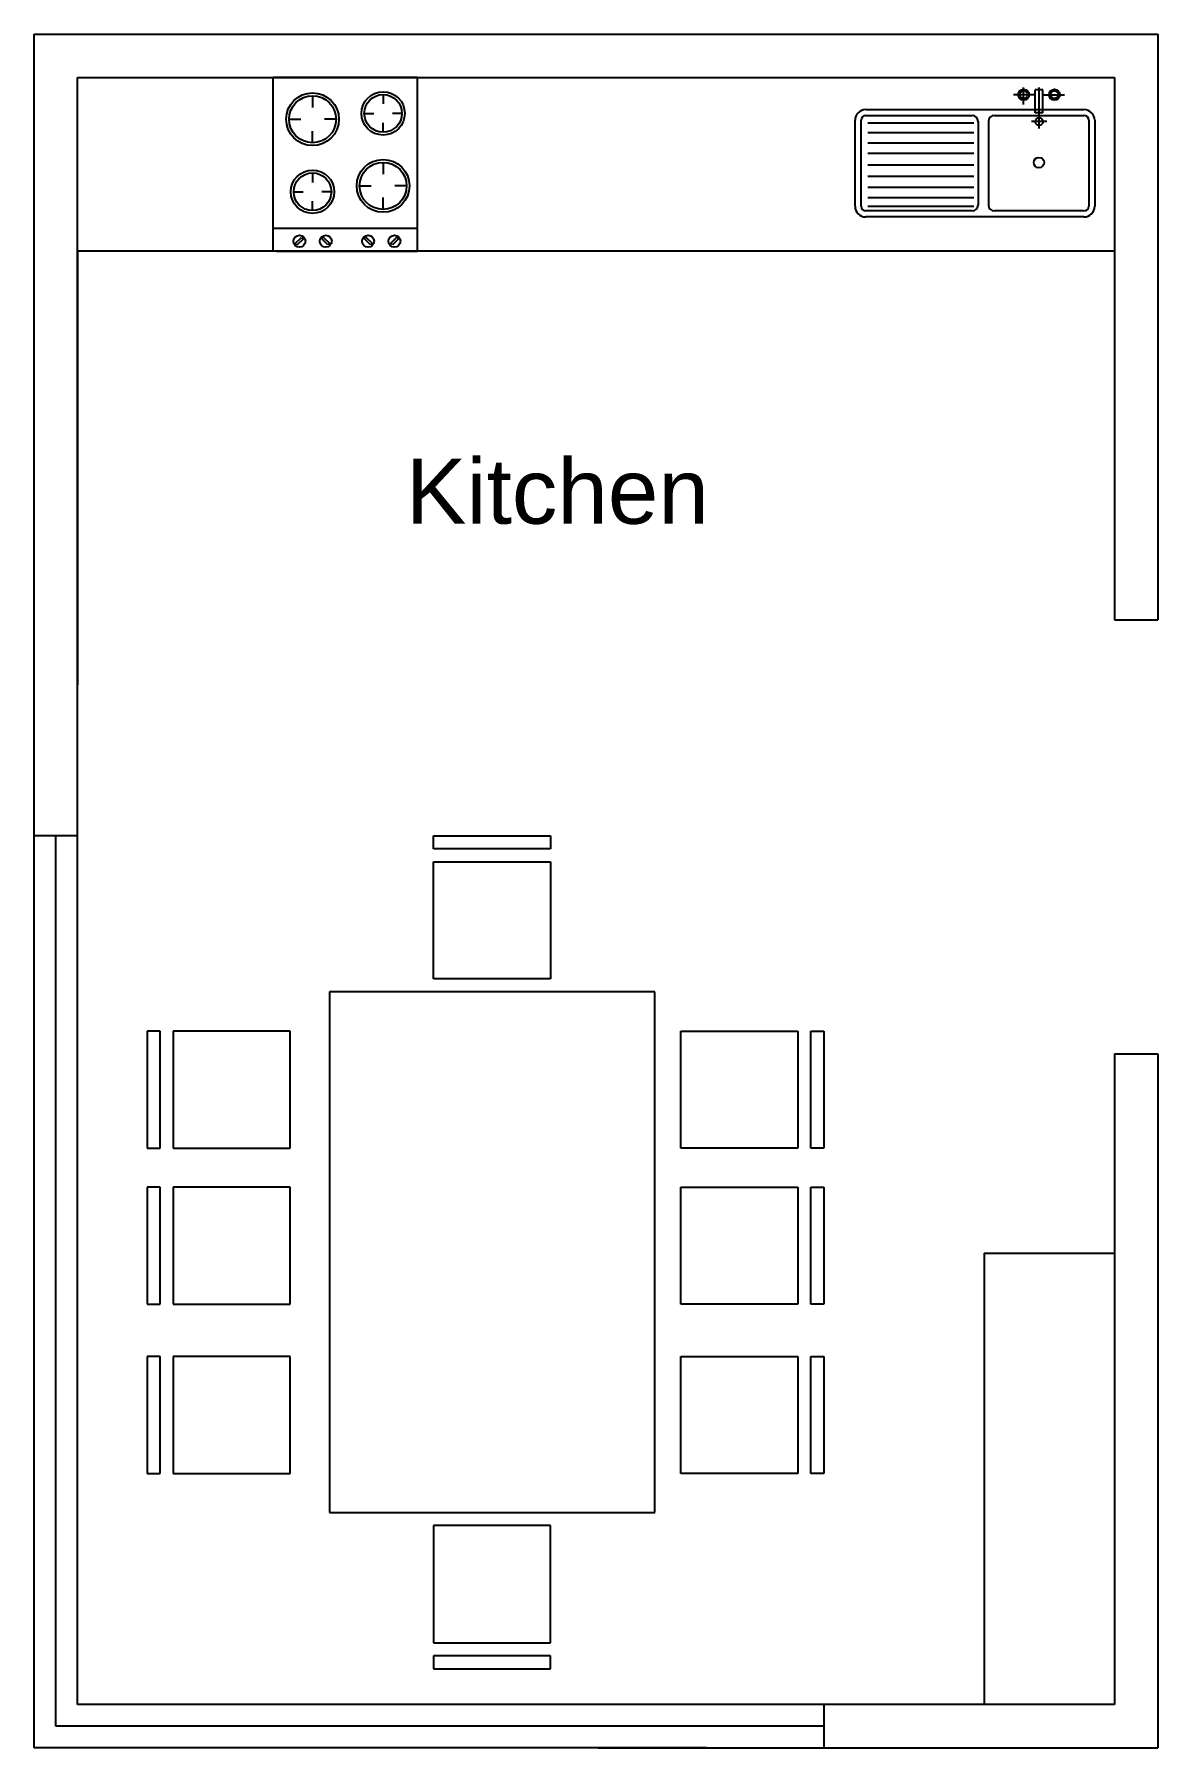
# Model space of a CAD drawing. Header units: metres. Extents: x 14 to 126, y -22 to 33.
# Drawn here: x 109.08 to 114.26, y 0.24 to 8.14 of the extents above; entities that cross this region are included whole.
import ezdxf

# ---------------------------------------------------------------- set-up
doc = ezdxf.new("R2010")
doc.units = ezdxf.units.M
doc.header["$MEASUREMENT"] = 0
doc.styles.get("Standard").update_dxf_attribs({"font": 'arial.ttf'})

# ---------------------------------------------------------------- blocks, each defined once
blk = doc.blocks.new('A$C52E75F87')
for p, q in [((1.2, 2.6), (0.75, 2.6)), ((0.75, 2.6), (0.75, 2.55)), ((1.2, 2.55), (1.2, 2.6)), ((1.4, 2.6), (1.4, 2.55)), ((1.85, 2.6), (1.4, 2.6)), ((1.85, 2.55), (1.85, 2.6)), ((2.45, 2.6), (2, 2.6)), ((2, 2.6), (2, 2.55)), ((2.45, 2.55), (2.45, 2.6)), ((0.75, 2.55), (1.2, 2.55)), ((1.4, 2.55), (1.85, 2.55)), ((2, 2.55), (2.45, 2.55)), ((1.2, 2.5), (0.75, 2.5)), ((0.75, 2.5), (0.75, 2.05)), ((1.2, 2.05), (1.2, 2.5)), ((1.4, 2.5), (1.4, 2.05)), ((1.85, 2.5), (1.4, 2.5)), ((1.85, 2.05), (1.85, 2.5)), ((2.45, 2.5), (2, 2.5)), ((2, 2.5), (2, 2.05)), ((2.45, 2.05), (2.45, 2.5)), ((0.75, 2.05), (1.2, 2.05)), ((1.4, 2.05), (1.85, 2.05)), ((2, 2.05), (2.45, 2.05)), ((2.6, 1.9), (0.6, 1.9)), ((0.6, 1.9), (0.6, 0.65)), ((2.6, 0.65), (2.6, 1.9)), ((0, 1.5), (0, 1.05)), ((0.05, 1.5), (0, 1.5)), ((0.05, 1.05), (0.05, 1.5)), ((0.1, 1.5), (0.1, 1.05)), ((0.55, 1.5), (0.1, 1.5)), ((0.55, 1.05), (0.55, 1.5)), ((2.65, 1.5), (3.1, 1.5)), ((2.65, 1.05), (2.65, 1.5)), ((3.1, 1.5), (3.1, 1.05)), ((3.15, 1.5), (3.2, 1.5)), ((3.15, 1.05), (3.15, 1.5)), ((3.2, 1.5), (3.2, 1.05)), ((0, 1.05), (0.05, 1.05)), ((0.1, 1.05), (0.55, 1.05)), ((3.1, 1.05), (2.65, 1.05)), ((3.2, 1.05), (3.15, 1.05)), ((0.6, 0.65), (2.6, 0.65)), ((0.75, 0.1), (0.75, 0.55)), ((0.75, 0.55), (1.2, 0.55)), ((1.2, 0.55), (1.2, 0.1)), ((1.4, 0.1), (1.4, 0.55)), ((1.4, 0.55), (1.85, 0.55)), ((1.85, 0.55), (1.85, 0.1)), ((2, 0.1), (2, 0.55)), ((2, 0.55), (2.45, 0.55)), ((2.45, 0.55), (2.45, 0.1)), ((1.2, 0.1), (0.75, 0.1)), ((1.85, 0.1), (1.4, 0.1)), ((2.45, 0.1), (2, 0.1)), ((0.75, 0), (0.75, 0.05)), ((0.75, 0.05), (1.2, 0.05)), ((1.2, 0.05), (1.2, 0)), ((1.4, 0), (1.4, 0.05)), ((1.4, 0.05), (1.85, 0.05)), ((1.85, 0.05), (1.85, 0)), ((2, 0), (2, 0.05)), ((2, 0.05), (2.45, 0.05)), ((2.45, 0.05), (2.45, 0)), ((1.2, 0), (0.75, 0)), ((1.85, 0), (1.4, 0)), ((2.45, 0), (2, 0))]:
    blk.add_line(p, q)
blk = doc.blocks.new('A$C16A60262')
at = {"linetype": 'ByBlock'}
for p, q in [((0, 600), (0, 0)), ((487.7, 600), (0, 600)), ((0, 600), (500, 600)), ((0, 600), (500, 600)), ((500, 600), (500, 0)), ((500, 600), (500, 0)), ((500, 520.4), (0, 520.4)), ((119.4, 455.6), (119.4, 414.9)), ((363.3, 459.6), (363.3, 427.1)), ((38.1, 374.3), (78.8, 374.3)), ((200.7, 374.3), (160.1, 374.3)), ((298.2, 394.6), (330.7, 394.6)), ((363.3, 329.6), (363.3, 362.1)), ((428.3, 394.6), (395.8, 394.6)), ((119.4, 293), (119.4, 333.7)), ((119.4, 188.6), (119.4, 156.1)), ((363.3, 225.2), (363.3, 184.6)), ((54.4, 123.6), (86.9, 123.6)), ((184.4, 123.6), (151.9, 123.6)), ((282, 143.9), (322.6, 143.9)), ((444.5, 143.9), (403.9, 143.9)), ((119.4, 58.6), (119.4, 91.1)), ((363.3, 62.6), (363.3, 103.3)), ((0, 0), (500, 0))]:
    blk.add_line(p, q, dxfattribs=at)
for p, q in [((66.2, 557.5), (87.4, 578.7)), ((71.9, 551.8), (66.2, 557.5)), ((93.1, 573), (71.9, 551.8)), ((87.4, 578.7), (93.1, 573)), ((157.6, 572.5), (163.3, 578.1)), ((178.8, 551.2), (157.6, 572.5)), ((163.3, 578.1), (184.5, 556.9)), ((184.5, 556.9), (178.8, 551.2)), ((305.1, 572.5), (310.8, 578.1)), ((326.3, 551.2), (305.1, 572.5)), ((310.8, 578.1), (332, 556.9)), ((332, 556.9), (326.3, 551.2)), ((396.2, 558.5), (417.4, 579.7)), ((401.9, 552.8), (396.2, 558.5)), ((423.1, 574), (401.9, 552.8)), ((417.4, 579.7), (423.1, 574))]:
    blk.add_line(p, q)
for centre in [(80.1, 565.7), (171.2, 565.7), (317.6, 565.7), (408.7, 565.7)]:
    blk.add_circle(centre, 20.6)
for centre, radius in [((119.4, 374.3), 91.3), ((119.4, 374.3), 81.3), ((363.3, 394.6), 75), ((363.3, 394.6), 65), ((119.4, 123.6), 75), ((119.4, 123.6), 65), ((363.3, 143.9), 91.3), ((363.3, 143.9), 81.3)]:
    blk.add_circle(centre, radius, dxfattribs=at)
blk = doc.blocks.new('A$C01893FE0')
at = {"ltscale": 1000}
for p, q in [((754.6, 512.1), (663.9, 512.1)), ((705.3, 470.5), (705.3, 541.8)), ((787, 532.8), (754.6, 532.8)), ((754.6, 435.6), (754.6, 532.8)), ((770.8, 370.8), (770.8, 541.8)), ((787, 435.6), (787, 532.8)), ((787, 512.1), (877.6, 512.1)), ((45, 450), (958.9, 450)), ((787, 435.6), (754.6, 435.6)), ((0, 45), (0, 405)), ((25, 45), (25, 405)), ((45, 425), (490, 425)), ((53.5, 394.9), (497.4, 394.9)), ((515, 400), (515, 50)), ((558.9, 400), (558.9, 50)), ((583.9, 425), (958.9, 425)), ((803.2, 399.7), (738.4, 399.7)), ((978.9, 405), (978.9, 45)), ((1003.9, 405), (1003.9, 45)), ((53.5, 353.7), (497.4, 353.7)), ((53.5, 310.3), (497.4, 310.3)), ((53.5, 266.8), (497.4, 266.8)), ((53.5, 218.8), (497.4, 218.8)), ((53.5, 170.8), (497.4, 170.8)), ((53.5, 125), (497.4, 125)), ((53.5, 81.6), (497.4, 81.6)), ((490, 25), (45, 25)), ((958.9, 0), (45, 0)), ((53.5, 45), (497.4, 45)), ((958.9, 25), (583.9, 25))]:
    blk.add_line(p, q, dxfattribs=at)
for centre, radius in [((706.4, 512.1), 22.7), ((706.4, 512.1), 16.2), ((835.2, 512.1), 22.7), ((835.2, 512.1), 16.2), ((771.2, 399.7), 16.2), ((770.4, 227.6), 21.7)]:
    blk.add_circle(centre, radius, dxfattribs=at)
for centre, radius, start, end in [((45, 405), 45, 90, 180), ((958.9, 405), 45, 0, 90), ((45, 405), 20, 90, 180), ((490, 400), 25, 0, 90), ((583.9, 400), 25, 90, 180), ((958.9, 405), 20, 0, 90), ((45, 45), 45, 180, 270), ((45, 45), 20, 180, 270), ((490, 50), 25, 270, 0), ((583.9, 50), 25, 180, 270), ((958.9, 45), 45, 270, 0), ((958.9, 45), 20, 270, 0)]:
    blk.add_arc(centre, radius, start, end, dxfattribs=at)

msp = doc.modelspace()

# ---------------------------------------------------------------- linework, layer by layer
for p, q in [((109.0839, 8.1432), (114.2639, 8.1432)), ((114.2639, 8.1432), (114.2639, 5.4432)), ((109.2839, 7.9432), (114.0639, 7.9432)), ((114.0639, 7.9432), (114.0639, 5.4432)), ((114.0639, 7.1432), (109.2839, 7.1432)), ((109.2839, 7.1432), (109.2839, 5.1432)), ((114.0639, 5.4432), (114.2639, 5.4432)), ((109.2839, 4.4476), (109.0839, 4.4476)), ((114.0639, 3.4432), (114.2639, 3.4432)), ((114.0639, 3.4432), (114.0639, 0.4432)), ((114.0639, 3.4432), (114.0639, 1.9432)), ((114.2639, 3.4432), (114.2639, 0.2432)), ((109.2839, 0.4432), (109.2839, 3.3432)), ((109.2839, 3.3432), (109.2839, 3.3432)), ((113.4639, 2.5232), (113.4639, 0.4432)), ((113.4639, 2.5232), (114.0639, 2.5232)), ((112.7245, 0.4432), (112.7245, 0.2432)), ((111.6839, 0.2432), (114.2639, 0.2432))]:
    msp.add_line(p, q)
for points in [[(109.0839, 5.1432), (109.0839, 8.1432)], [(109.2839, 5.1432), (109.2839, 7.9432)], [(109.0839, 0.2432), (109.0839, 5.1432)], [(109.2839, 0.4432), (109.2839, 5.1432)], [(109.1839, 0.3432), (109.1839, 4.4476)], [(112.3839, 0.4432), (109.2839, 0.4432)], [(114.0639, 0.4432), (112.1839, 0.4432)], [(112.7245, 0.3432), (109.1839, 0.3432)], [(112.1839, 0.2432), (109.0839, 0.2432)]]:
    msp.add_lwpolyline(points)

# ---------------------------------------------------------------- block references
for name, p, xscale, yscale, zscale, rotation in [('A$C16A60262', (110.8514, 7.9432), 0.001333052343664338, 0.001333052343664338, 0.001333052343664338, 180), ('A$C52E75F87', (112.7245, 0.6076), 1.200000000000002, 1.200000000000002, 1.200000000000002, 90)]:
    msp.add_blockref(name, p, dxfattribs=dict(xscale=xscale, yscale=yscale, zscale=zscale, rotation=rotation))
at = {"xscale": 0.001100714857846333, "yscale": 0.001100714857846333, "zscale": 0.001100714857846333}
msp.add_blockref('A$C01893FE0', (112.8684, 7.3009), dxfattribs=at)

# ---------------------------------------------------------------- texts
at = {"insert": (110.797, 6.1864), "char_height": 0.3, "attachment_point": 1}
msp.add_mtext_dynamic_manual_height_columns('Kitchen', width=2.624283, gutter_width=1, heights=[1.3855], dxfattribs=at)

doc.saveas('drawing.dxf')
